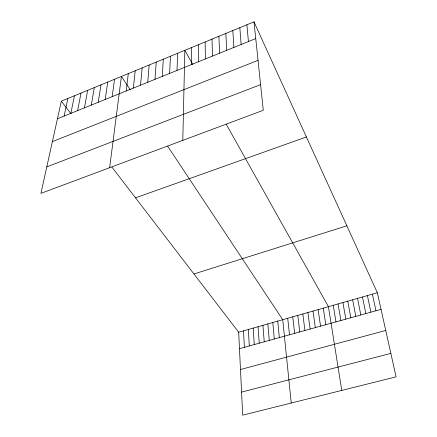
<?xml version="1.0" encoding="UTF-8"?>
<svg xmlns="http://www.w3.org/2000/svg" width="437" height="437" viewBox="0 0 437 437"><rect width="100%" height="100%" fill="white"/><g stroke="black" fill="none" stroke-linecap="round" stroke-linejoin="round"><path stroke-width="0.66" d="M191.39 64.605L191.57 47.551M182.797 140.364L184.835 50.326L192.69 64.343M177.012 70.423L177.613 53.298M169.622 73.411L170.435 56.253M162.274 76.382L163.301 59.192M154.977 79.332L156.217 62.109M147.728 82.271L149.17 65.009M140.517 85.182L142.167 67.893M133.356 88.083L135.202 70.761M126.238 90.962L128.287 73.607M109.638 167.693L121.41 76.437L130.259 89.787M112.14 96.664L114.576 79.255M105.153 99.489L107.781 82.052M98.21 102.296L101.023 84.833M91.311 105.088L94.31 87.597M84.45 107.863L87.635 90.344M77.633 110.621L81.003 93.076M70.86 113.363L74.405 95.79M64.124 116.084L67.85 98.494M61.333 101.176L40.92 193.367L263.287 110.293L253.99 21.85L61.333 101.176L70.985 113.757M57.433 118.793L255.743 38.571M52.38 141.604L258.038 60.35M46.781 166.89L260.594 84.652M135.525 197.841L306.413 136.972M193.946 273.961L346.863 225.798M238.673 332.235L377.349 292.752L396.08 376.852L242.693 415.15L238.673 332.235L111.888 167.049M239.471 348.677L381.048 309.352M240.481 369.538L385.751 330.47M241.579 392.109L390.853 353.386M167.682 146.215L282.728 319.693L291.233 403.029M226.284 124.321L328.433 306.676L341.772 390.41M253.99 21.85L377.349 292.752M372.373 294.167L375.962 310.767M367.413 295.581L370.893 312.176M362.475 296.985L365.845 313.575M357.553 298.384L360.82 314.973M352.654 299.782L355.811 316.366M347.77 301.169L350.824 317.748M342.908 302.557L345.853 319.13M338.063 303.933L340.909 320.501M333.24 305.31L335.977 321.872M323.271 308.151L325.8 324.702M318.125 309.614L320.545 326.16M313.007 311.068L315.317 327.608M307.91 312.521L310.112 329.056M302.83 313.968L304.928 330.498M297.772 315.405L299.766 331.929M292.735 316.841L294.625 333.36M287.721 318.267L289.507 334.78M277.752 321.108L279.336 337.604M246.889 24.772L248.424 41.537M272.797 322.517L274.278 339.008M267.865 323.926L269.241 340.407M239.831 27.678L241.142 44.481M262.948 325.325L264.232 341.8M258.054 326.718L259.239 343.187M253.176 328.105L254.263 344.569M232.817 30.568L233.904 47.409M248.325 329.487L249.314 345.946M243.485 330.864L244.381 347.317M225.842 33.441L226.71 50.315M218.91 36.293L219.56 53.21M212.016 39.133L212.453 56.083M205.161 41.957L205.39 58.94M198.343 44.76L198.371 61.781"/></g></svg>
